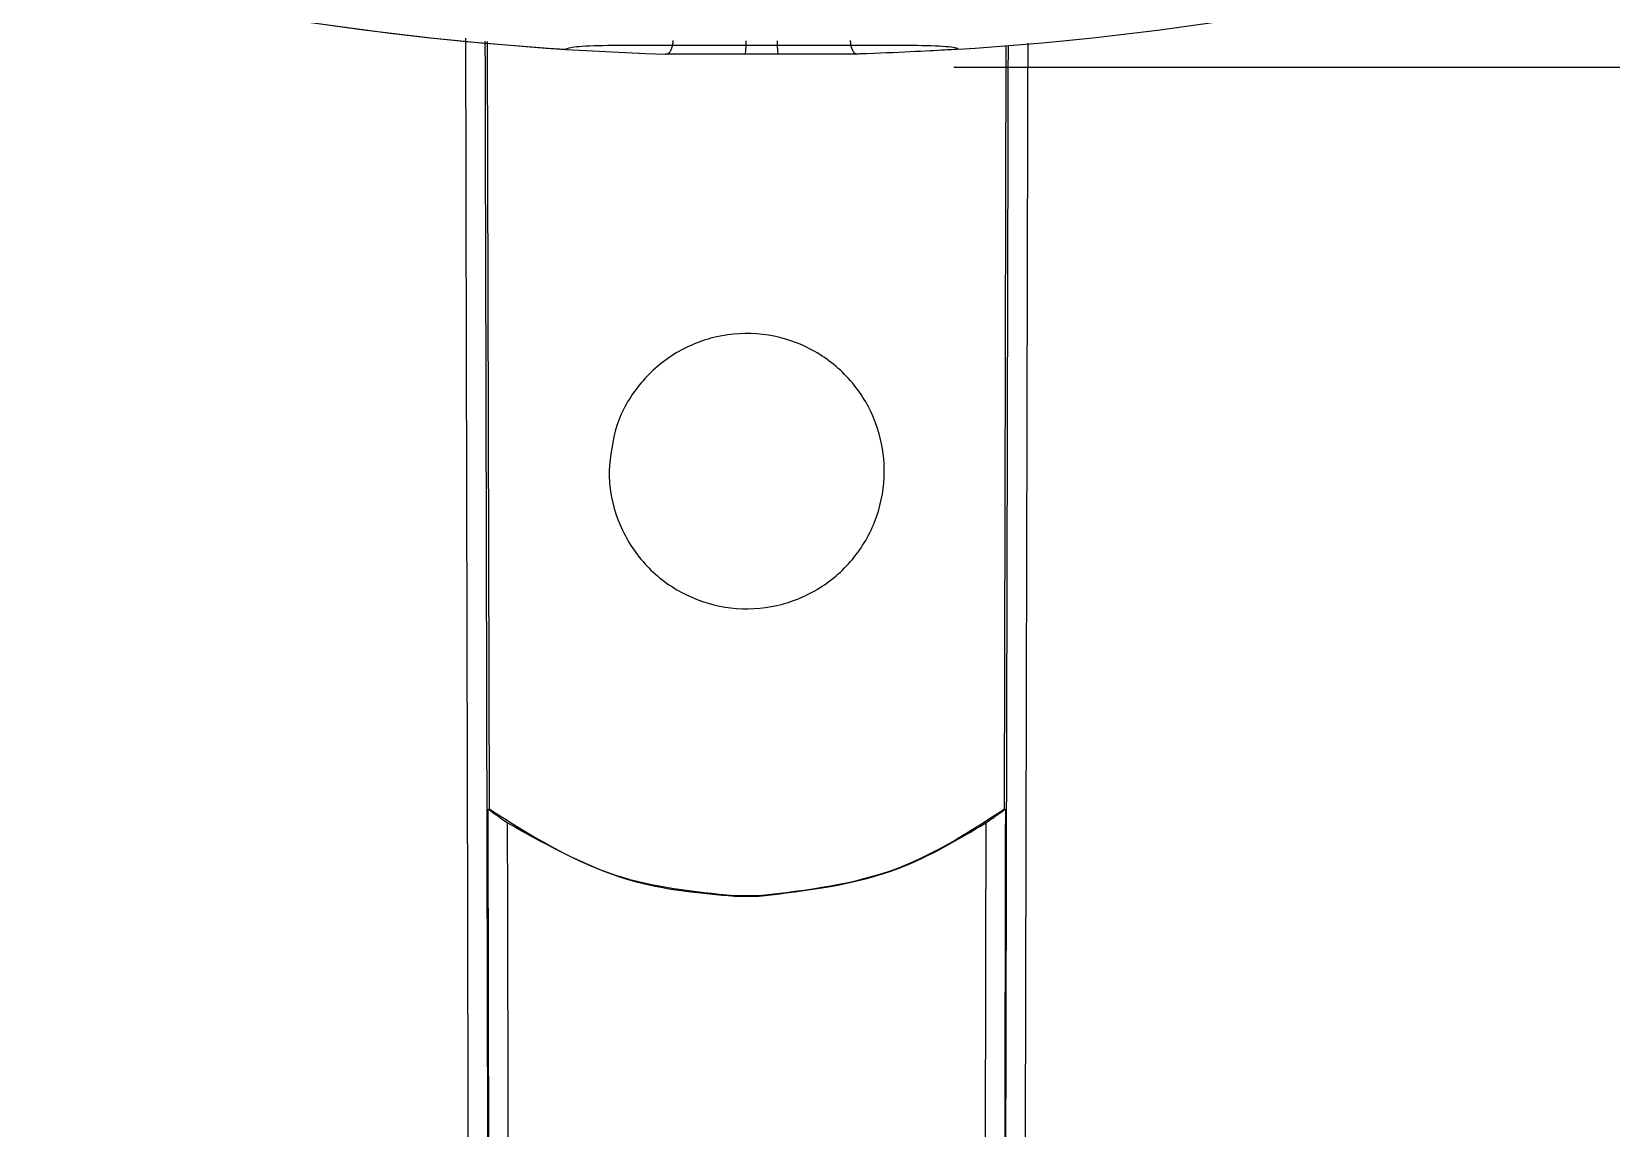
# Model space of a CAD drawing. Extents: x 6 to 134, y 3 to 97.
# Drawn here: x 56.681 to 57.835, y 11.961 to 12.762 of the extents above; entities that cross this region are included whole.
import ezdxf

# ---------------------------------------------------------------- set-up
doc = ezdxf.new("R2010")
doc.units = 0
doc.header["$MEASUREMENT"] = 0
doc.layers.add('OBJECT', color=7, linetype='CONTINUOUS')

msp = doc.modelspace()

# ---------------------------------------------------------------- linework, layer by layer
at = {"layer": 'OBJECT'}
for p, q in [((57.014, 12.7552), (57.0153, 12.1947)), ((57.0711, 12.7495), (57.0711, 12.7495)), ((57.3579, 12.7495), (57.3579, 12.7495)), ((57.3916, 12.1947), (57.3929, 12.7521)), ((57.2021, 12.7459), (57.2021, 12.7459)), ((57.2265, 12.7459), (57.2265, 12.7459)), ((57.3546, 12.7364), (59.157, 12.7364)), ((57.0146, 12.1943), (57.0153, 12.1947)), ((57.3916, 12.1947), (57.3923, 12.1943)), ((57.1944, 12.1314), (57.1944, 12.131)), ((57.1944, 12.1314), (57.2124, 12.1314)), ((57.1944, 12.131), (57.2124, 12.131)), ((57.2124, 12.1314), (57.2124, 12.131))]:
    msp.add_line(p, q, dxfattribs=at)
for centre, start, end in [((57.2145, 14.9949), 256.2899, 266.3463), ((57.2144, 14.9949), 256.3569, 268.2093), ((57.2145, 14.9949), 273.6537, 283.7101)]:
    msp.add_arc(centre, 2.25, start, end, dxfattribs=at)
msp.add_ellipse((57.2145, 12.7382), major_axis=(0.1429, 0), ratio=0.054262, start_param=1.486641, end_param=1.657466, dxfattribs=at)
for points, knots in [([(57.004, 6.9544), (57.0041, 7.187), (57.0043, 7.6599), (57.0043, 8.3824), (57.004, 9.1294), (57.0033, 9.8787), (57.0025, 10.6239), (57.0013, 11.3585), (56.9999, 12.0704), (56.9988, 12.5374), (56.9983, 12.7577)], [0, 0, 0, 0, 0.120701, 0.245474, 0.374318, 0.507234, 0.632781, 0.759155, 0.886358, 1, 1, 1, 1]), ([(57.0123, 12.7554), (57.0134, 12.2922), (57.0156, 11.337), (57.0175, 9.8914), (57.0185, 8.4194), (57.0182, 7.4416), (57.018, 6.9527)], [0, 0, 0, 0, 0.238944, 0.492668, 0.74636, 1, 1, 1, 1]), ([(57.0711, 12.7495), (57.0727, 12.7502), (57.0758, 12.7517), (57.1002, 12.7525), (57.1363, 12.7526), (57.1815, 12.7525), (57.2306, 12.7524), (57.2779, 12.7526), (57.318, 12.7526), (57.3463, 12.7521), (57.3571, 12.7509), (57.3577, 12.7498), (57.3579, 12.7495)], [0, 0, 0, 0, 0.106547, 0.213092, 0.319763, 0.426916, 0.534499, 0.642267, 0.74996, 0.857311, 0.964156, 1, 1, 1, 1]), ([(57.1446, 12.746), (57.1452, 12.7461), (57.1463, 12.7463), (57.1478, 12.748), (57.1489, 12.7505), (57.1495, 12.753), (57.1497, 12.7549), (57.1497, 12.7556), (57.1497, 12.7558)], [0, 0, 0, 0, 0.214952, 0.429904, 0.644864, 0.85984, 0.951436, 1, 1, 1, 1]), ([(57.2021, 12.7459), (57.2022, 12.746), (57.2024, 12.7461), (57.2027, 12.7476), (57.2029, 12.75), (57.203, 12.7524), (57.203, 12.7543), (57.203, 12.7552), (57.203, 12.7557)], [0, 0, 0, 0, 0.209939, 0.419878, 0.629817, 0.839756, 0.898241, 1, 1, 1, 1]), ([(57.2257, 12.7557), (57.2257, 12.7552), (57.2257, 12.7543), (57.2257, 12.7524), (57.2258, 12.75), (57.226, 12.7476), (57.2262, 12.7461), (57.2264, 12.746), (57.2265, 12.7459)], [0, 0, 0, 0, 0.101759, 0.160244, 0.370183, 0.580122, 0.790061, 1, 1, 1, 1]), ([(57.279, 12.7558), (57.279, 12.7556), (57.2791, 12.7549), (57.2792, 12.753), (57.2798, 12.7505), (57.281, 12.748), (57.2824, 12.7463), (57.2835, 12.7461), (57.2841, 12.746)], [0, 0, 0, 0, 0.048564, 0.14016, 0.355136, 0.570096, 0.785048, 1, 1, 1, 1]), ([(57.3579, 12.7495), (57.3563, 12.7494), (57.3531, 12.7492), (57.3285, 12.7478), (57.3025, 12.7466), (57.2864, 12.7461), (57.2841, 12.746)], [0, 0, 0, 0, 0.315568, 0.631102, 0.947588, 1, 1, 1, 1]), ([(57.3888, 6.9527), (57.3887, 7.4416), (57.3883, 8.4196), (57.3893, 9.8916), (57.3912, 11.3361), (57.3934, 12.2901), (57.3945, 12.7522)], [0, 0, 0, 0, 0.253809, 0.507673, 0.761507, 1, 1, 1, 1]), ([(57.4086, 12.7539), (57.408, 12.4994), (57.4067, 11.9634), (57.4052, 11.1481), (57.404, 10.3007), (57.4031, 9.4469), (57.4026, 8.5952), (57.4025, 7.7637), (57.4027, 7.2208), (57.4028, 6.9544)], [0, 0, 0, 0, 0.131349, 0.276658, 0.420885, 0.569068, 0.718029, 0.861673, 1, 1, 1, 1]), ([(57.144, 12.746), (57.1441, 12.746), (57.1443, 12.746), (57.1444, 12.746), (57.1446, 12.746), (57.1446, 12.746), (57.1446, 12.746)], [0, 0, 0, 0, 0.344879, 0.691965, 0.85965, 1, 1, 1, 1]), ([(57.2021, 12.7459), (57.1861, 12.7459), (57.1658, 12.746), (57.1478, 12.746), (57.144, 12.746)], [0, 0, 0, 0, 0.79181, 1, 1, 1, 1]), ([(57.2847, 12.746), (57.2698, 12.746), (57.251, 12.7459), (57.2307, 12.7459), (57.2265, 12.7459)], [0, 0, 0, 0, 0.791837, 1, 1, 1, 1]), ([(57.1029, 12.4414), (57.104, 12.4527), (57.1063, 12.4753), (57.1236, 12.5054), (57.1491, 12.5282), (57.1809, 12.5413), (57.2153, 12.5431), (57.2483, 12.5335), (57.2762, 12.5134), (57.296, 12.4853), (57.3031, 12.4597), (57.3045, 12.4337), (57.3001, 12.4075), (57.2834, 12.3774), (57.2577, 12.3545), (57.2259, 12.3415), (57.1916, 12.3396), (57.1586, 12.3493), (57.1306, 12.3693), (57.111, 12.3975), (57.1035, 12.4231), (57.103, 12.4378), (57.1029, 12.4414)], [0, 0, 0, 0, 0.053682, 0.107363, 0.16106, 0.21476, 0.268433, 0.322085, 0.375747, 0.429439, 0.483141, 0.500023, 0.55369, 0.607357, 0.661032, 0.714718, 0.768399, 0.822073, 0.875751, 0.929437, 0.983117, 1, 1, 1, 1]), ([(57.0146, 12.1943), (57.0147, 12.1943), (57.015, 12.1942), (57.0163, 12.1933), (57.0178, 12.1922), (57.0199, 12.1907), (57.022, 12.1893), (57.025, 12.1871), (57.0274, 12.1855), (57.0288, 12.1845)], [0, 0, 0, 0, 0.171867, 0.256719, 0.427736, 0.526487, 0.655, 0.783432, 1, 1, 1, 1]), ([(57.0189, 6.9561), (57.0191, 7.3911), (57.0194, 8.2612), (57.0187, 9.5705), (57.0172, 10.8817), (57.0155, 11.7568), (57.0146, 12.1943)], [0, 0, 0, 0, 0.249981, 0.5, 0.749995, 1, 1, 1, 1]), ([(57.0153, 12.1947), (57.0451, 12.1758), (57.1002, 12.141), (57.1648, 12.1344), (57.1944, 12.1314)], [0, 0, 0, 0, 0.54186, 1, 1, 1, 1]), ([(57.2124, 12.1314), (57.2475, 12.1355), (57.3122, 12.143), (57.3666, 12.1784), (57.3916, 12.1947)], [0, 0, 0, 0, 0.5415138, 1, 1, 1, 1]), ([(57.378, 12.1845), (57.379, 12.1852), (57.381, 12.1866), (57.3838, 12.1885), (57.3862, 12.1902), (57.3887, 12.192), (57.3905, 12.1933), (57.3919, 12.1942), (57.3921, 12.1943), (57.3923, 12.1943)], [0, 0, 0, 0, 0.152014, 0.292182, 0.422092, 0.539465, 0.752424, 0.83608, 1, 1, 1, 1]), ([(57.3923, 12.1943), (57.3914, 11.7568), (57.3896, 10.8817), (57.3882, 9.5705), (57.3875, 8.2612), (57.3878, 7.3911), (57.3879, 6.9561)], [0, 0, 0, 0, 0.250003, 0.5, 0.750017, 1, 1, 1, 1]), ([(57.0288, 12.1845), (57.0596, 12.1673), (57.1115, 12.1383), (57.1705, 12.1332), (57.1944, 12.131)], [0, 0, 0, 0, 0.593401, 1, 1, 1, 1]), ([(57.0309, 11.0667), (57.0307, 11.1865), (57.0302, 11.559), (57.0294, 11.9317), (57.0288, 12.1845)], [0, 0, 0, 0, 0.321611, 1, 1, 1, 1]), ([(57.2124, 12.131), (57.2475, 12.1351), (57.3066, 12.142), (57.3574, 12.1722), (57.378, 12.1845)], [0, 0, 0, 0, 0.593383, 1, 1, 1, 1]), ([(57.378, 12.1845), (57.3774, 11.8898), (57.3766, 11.5112), (57.376, 11.1329), (57.3759, 11.0491)], [0, 0, 0, 0, 0.778403, 1, 1, 1, 1])]:
    msp.add_open_spline(points, degree=3, knots=knots, dxfattribs=at)

doc.saveas('drawing.dxf')
